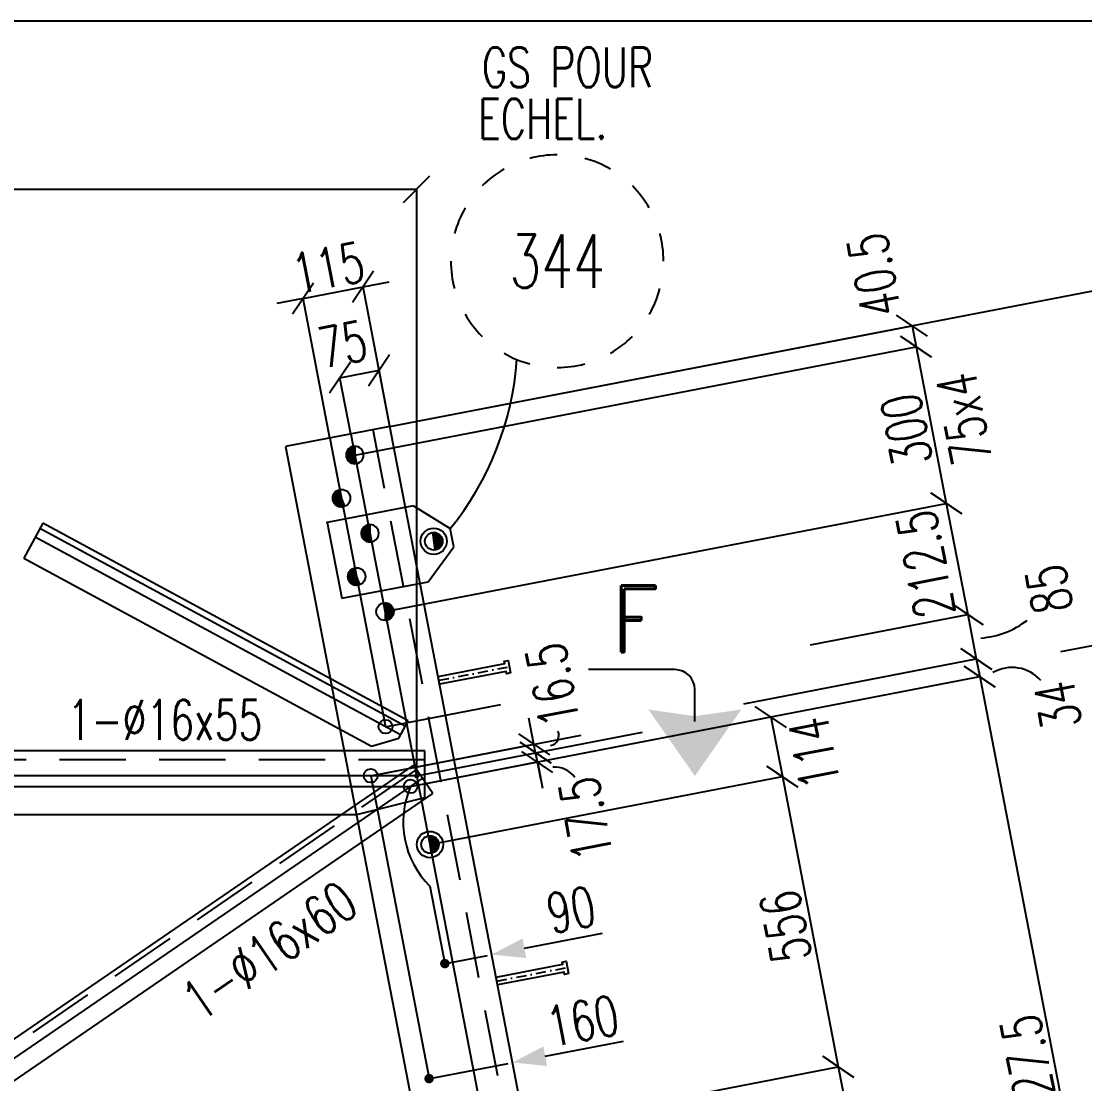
# Model space of a CAD drawing. Extents: x 550527 to 570802, y -80343 to -65993.
# Drawn here: x 564014 to 566014, y -67991 to -65993 of the extents above; entities that cross this region are included whole.
import ezdxf
from ezdxf.enums import TextEntityAlignment as Align

# ---------------------------------------------------------------- set-up
doc = ezdxf.new("R2010")
doc.units = 0
doc.header["$LTSCALE"] = 250
doc.header["$MEASUREMENT"] = 0
doc.linetypes.add('DASHDOT', pattern=[1, 0.5, -0.25, 0, -0.25])
doc.linetypes.add('DASHED', pattern=[0.75, 0.5, -0.25])
doc.layers.get('0').update_dxf_attribs({"linetype": 'CONTINUOUS'})
doc.layers.get('DEFPOINTS').update_dxf_attribs({"linetype": 'CONTINUOUS'})
for name, color, linetype in [('ASSI', 6, 'CONTINUOUS'), ('Echelon', 1, 'CONTINUOUS'), ('FORI', 2, 'CONTINUOUS'), ('LINEA_ANG', 2, 'CONTINUOUS'), ('LINEE_PIASTRA', 2, 'CONTINUOUS'), ('LINEE_PIASTRE', 2, 'CONTINUOUS'), ('LS', 7, 'CONTINUOUS'), ('LSP', 1, 'CONTINUOUS'), ('MZ', 6, 'DASHDOT'), ('PIASTRE', 5, 'CONTINUOUS'), ('QT_MAL', 7, 'CONTINUOUS'), ('QT_MPR', 7, 'CONTINUOUS'), ('QT_MSP', 7, 'CONTINUOUS'), ('TRAT-Y', 7, 'DASHED')]:
    doc.layers.add(name, color=color, linetype=linetype)
doc.styles.add('QUOTE', font='ROMANS8.SHX', dxfattribs={"width": 0.7})
doc.styles.add('RD', font='ROMAND8.SHX', dxfattribs={"width": 0.7})
doc.styles.add('RQL', font='ROMANS8.SHX', dxfattribs={"width": 0.7})
doc.styles.add('RS', font='ROMANS8.shx', dxfattribs={"width": 0.7})
doc.styles.get("Standard").update_dxf_attribs({"font": 'ROMANS8.SHX', "width": 0.7})
doc.dimstyles.new('FRECCE1', dxfattribs={"dimtxt": 75, "dimasz": 8.33, "dimexe": 0, "dimexo": 0, "dimgap": 1, "dimtad": 1, "dimzin": 0, "dimdsep": 46, "dimtxsty": 'RS', "dimblk1": 'QUOTP', "dimblk2": 'QUOTF', "dimsah": 1, "dimcen": 0, "dimclrd": 2, "dimclre": 2, "dimclrt": 7, "dimadec": 0, "dimazin": 0, "dimtfac": 1, "dimtix": 1, "dimtmove": 2, "dimatfit": 3, "dimldrblk": 'QUOTP', "dimfxl": 1, "dimtolj": 1, "dimtzin": 0, "dimarcsym": 0})
doc.dimstyles.new('TRATTO', dxfattribs={"dimscale": 0, "dimtxt": 75, "dimasz": 50, "dimexe": 0, "dimexo": 0, "dimgap": 10, "dimtad": 1, "dimrnd": 0.5, "dimdsep": 46, "dimtxsty": 'RS', "dimblk1": 'OBLIQUE', "dimblk2": 'OBLIQUE', "dimsah": 1, "dimcen": 0.09, "dimclrd": 2, "dimclre": 2, "dimclrt": 7, "dimadec": 0, "dimazin": 0, "dimtfac": 1, "dimtix": 1, "dimtmove": 2, "dimatfit": 3, "dimfxl": 1, "dimtolj": 1, "dimtzin": 0, "dimarcsym": 0})

# ---------------------------------------------------------------- blocks, each defined once
blk = doc.blocks.new('ASSE98')
blk.add_line((0, 0), (1, 0))
at = {"color": 7, "style": 'QUOTE', "width": 0.5, "flags": 1}
for tag, p in [('TI', (1.38308, 6.82731)), ('DI_S', (1.38308, 6.42178)), ('D_S', (1.38308, 6.02092)), ('E_S', (1.38308, 5.68065)), ('NFORI', (1.36454, 5.29792)), ('ALAR', (1.36349, 4.93246)), ('FAM', (1.3775, 4.54645)), ('ALA', (1.38308, 4.19257)), ('DISP2', (1.38308, 3.84971)), ('DISP1', (1.38308, 3.50686)), ('PINZAF', (1.38308, 3.164)), ('PINZAI', (1.38308, 2.82114)), ('TRP', (1.38308, 2.47829)), ('NP', (1.38308, 2.13543)), ('SV', (1.38308, 1.79257)), ('PESO', (1.38308, 1.44971)), ('QUA', (1.38308, 1.10686)), ('LUN', (1.38308, 0.764)), ('PROF', (1.38308, 0.42114)), ('POS', (1.38308, 0.07829))]:
    blk.add_attdef(tag, p, '', height=0.2, dxfattribs=at)
at = {"color": 7, "flags": 1}
for tag, p in [('LAV1', (3.07431, 6.82847)), ('LAV2', (3.07431, 6.49513)), ('LAV3', (3.07431, 6.1618)), ('LAV4', (3.07431, 5.82847)), ('LAV5', (3.07431, 5.49513)), ('LAV6', (3.07431, 5.1618)), ('LAV7', (3.07431, 4.82847)), ('LAV8', (3.07431, 4.49513)), ('LAV9', (3.07431, 4.1618)), ('LAV10', (3.07431, 3.82847))]:
    blk.add_attdef(tag, p, '', height=0.2, dxfattribs=at)
blk = doc.blocks.new('16')
blk.add_circle((0, 0), 1)
blk = doc.blocks.new('20')
at = {"color": 0}
for p, q in [((0, 0.98), (0.02, 1)), ((0, 0.94), (0.06, 1)), ((1, -0.01), (0, 0.99)), ((0, 0.89), (0.1, 0.99)), ((0, 0.85), (0.14, 0.99)), ((0, 0.8), (0.18, 0.98)), ((0, 0.76), (0.22, 0.98)), ((0, 0.71), (0.25, 0.97)), ((0, 0.67), (0.29, 0.96)), ((1, -0.05), (0, 0.95)), ((0, 0.62), (0.32, 0.95)), ((0, 0.58), (0.36, 0.93)), ((0, 0.53), (0.39, 0.92)), ((0, 0.49), (0.42, 0.91)), ((1, -0.09), (0, 0.9)), ((0, 0.44), (0.45, 0.89)), ((0, 0.4), (0.48, 0.88)), ((0.99, -0.13), (0, 0.86)), ((0, 0.35), (0.51, 0.86)), ((0, 0.31), (0.54, 0.84)), ((0, 0.26), (0.56, 0.83)), ((0.99, -0.17), (0, 0.81)), ((0, 0.22), (0.59, 0.81)), ((0, 0.17), (0.61, 0.79)), ((0.98, -0.21), (0, 0.77)), ((0, 0.13), (0.64, 0.77)), ((0, 0.08), (0.66, 0.75)), ((0, 0.04), (0.69, 0.73)), ((0.97, -0.25), (0, 0.72)), ((0, -0.01), (0.71, 0.7)), ((0.96, -0.28), (0, 0.68)), ((0, -0.05), (0.73, 0.68)), ((0, -0.1), (0.75, 0.66)), ((0.95, -0.32), (0, 0.63)), ((0, -0.14), (0.77, 0.63)), ((0, -0.19), (0.79, 0.61)), ((0.94, -0.35), (0, 0.59)), ((0, -0.23), (0.81, 0.58)), ((0, -0.28), (0.83, 0.56)), ((0.92, -0.38), (0, 0.54)), ((0, -0.32), (0.85, 0.53)), ((0.91, -0.41), (0, 0.5)), ((0, -0.36), (0.87, 0.5)), ((0, -0.41), (0.88, 0.47)), ((0.9, -0.44), (0, 0.45)), ((0, -0.45), (0.9, 0.44)), ((0.88, -0.47), (0, 0.41)), ((0, -0.5), (0.91, 0.41)), ((0, -0.54), (0.92, 0.38)), ((0.87, -0.5), (0, 0.36)), ((0, -0.59), (0.94, 0.35)), ((0.85, -0.53), (0, 0.32)), ((0, -0.63), (0.95, 0.31)), ((0, -0.68), (0.96, 0.28)), ((0.83, -0.56), (0, 0.27)), ((0, -0.72), (0.97, 0.25)), ((0.81, -0.58), (0, 0.23)), ((0, -0.77), (0.98, 0.21)), ((0.79, -0.61), (0, 0.18)), ((0, -0.81), (0.99, 0.17)), ((0.77, -0.63), (0, 0.14)), ((0, -0.86), (0.99, 0.13)), ((0.75, -0.66), (0, 0.09)), ((0, -0.9), (1, 0.09)), ((0.73, -0.68), (0, 0.05)), ((0, -0.95), (1, 0.05)), ((0.71, -0.7), (0, 0.01)), ((0, -0.99), (1, 0.01)), ((1, 0.04), (0.04, 1)), ((1, 0.09), (0.09, 1)), ((0.99, 0.14), (0.14, 0.99)), ((0.98, 0.19), (0.19, 0.98)), ((0.97, 0.25), (0.25, 0.97)), ((0.95, 0.31), (0.31, 0.95)), ((0.92, 0.38), (0.38, 0.92)), ((0.88, 0.47), (0.47, 0.88)), ((0.81, 0.59), (0.59, 0.81)), ((0.69, -0.73), (0, -0.04)), ((0.66, -0.75), (0, -0.08)), ((0.64, -0.77), (0, -0.13)), ((0.61, -0.79), (0, -0.17)), ((0.59, -0.81), (0, -0.22)), ((0.56, -0.83), (0, -0.26)), ((0.54, -0.84), (0, -0.31)), ((0.51, -0.86), (0, -0.35)), ((0.48, -0.88), (0, -0.4)), ((0.45, -0.89), (0, -0.44)), ((0.42, -0.91), (0, -0.49)), ((0.39, -0.92), (0, -0.53)), ((0.36, -0.93), (0, -0.58)), ((0.32, -0.95), (0, -0.62)), ((0.29, -0.96), (0, -0.67)), ((0.25, -0.97), (0, -0.71)), ((0.22, -0.98), (0, -0.76)), ((0.18, -0.98), (0, -0.8)), ((0.14, -0.99), (0, -0.85)), ((0.1, -0.99), (0, -0.89)), ((0.04, -1), (1, -0.04)), ((0.09, -1), (1, -0.09)), ((0.14, -0.99), (0.99, -0.14)), ((0.19, -0.98), (0.98, -0.19)), ((0.25, -0.97), (0.97, -0.25)), ((0.31, -0.95), (0.95, -0.31)), ((0.38, -0.92), (0.92, -0.38)), ((0.47, -0.88), (0.88, -0.47)), ((0.59, -0.81), (0.81, -0.59))]:
    blk.add_line(p, q, dxfattribs=at)
blk.add_line((0, 1), (0, -1))
blk.add_circle((0, 0), 1)
blk = doc.blocks.new('P20')
at = {"color": 0}
for p, q in [((0, 0.98), (0.02, 1)), ((0, 0.94), (0.06, 1)), ((1, -0.01), (0, 0.99)), ((0, 0.89), (0.1, 0.99)), ((0, 0.85), (0.14, 0.99)), ((0, 0.8), (0.18, 0.98)), ((0, 0.76), (0.22, 0.98)), ((0, 0.71), (0.25, 0.97)), ((0, 0.67), (0.29, 0.96)), ((1, -0.05), (0, 0.95)), ((0, 0.62), (0.32, 0.95)), ((0, 0.58), (0.36, 0.93)), ((0, 0.53), (0.39, 0.92)), ((0, 0.49), (0.42, 0.91)), ((1, -0.09), (0, 0.9)), ((0, 0.44), (0.45, 0.89)), ((0, 0.4), (0.48, 0.88)), ((0.99, -0.13), (0, 0.86)), ((0, 0.35), (0.51, 0.86)), ((0, 0.31), (0.54, 0.84)), ((0, 0.26), (0.56, 0.83)), ((0.99, -0.17), (0, 0.81)), ((0, 0.22), (0.59, 0.81)), ((0, 0.17), (0.61, 0.79)), ((0.98, -0.21), (0, 0.77)), ((0, 0.13), (0.64, 0.77)), ((0, 0.08), (0.66, 0.75)), ((0, 0.04), (0.69, 0.73)), ((0.97, -0.25), (0, 0.72)), ((0, -0.01), (0.71, 0.7)), ((0.96, -0.28), (0, 0.68)), ((0, -0.05), (0.73, 0.68)), ((0, -0.1), (0.75, 0.66)), ((0.95, -0.32), (0, 0.63)), ((0, -0.14), (0.77, 0.63)), ((0, -0.19), (0.79, 0.61)), ((0.94, -0.35), (0, 0.59)), ((0, -0.23), (0.81, 0.58)), ((0, -0.28), (0.83, 0.56)), ((0.92, -0.38), (0, 0.54)), ((0, -0.32), (0.85, 0.53)), ((0.91, -0.41), (0, 0.5)), ((0, -0.36), (0.87, 0.5)), ((0, -0.41), (0.88, 0.47)), ((0.9, -0.44), (0, 0.45)), ((0, -0.45), (0.9, 0.44)), ((0.88, -0.47), (0, 0.41)), ((0, -0.5), (0.91, 0.41)), ((0, -0.54), (0.92, 0.38)), ((0.87, -0.5), (0, 0.36)), ((0, -0.59), (0.94, 0.35)), ((0.85, -0.53), (0, 0.32)), ((0, -0.63), (0.95, 0.31)), ((0, -0.68), (0.96, 0.28)), ((0.83, -0.56), (0, 0.27)), ((0, -0.72), (0.97, 0.25)), ((0.81, -0.58), (0, 0.23)), ((0, -0.77), (0.98, 0.21)), ((0.79, -0.61), (0, 0.18)), ((0, -0.81), (0.99, 0.17)), ((0.77, -0.63), (0, 0.14)), ((0, -0.86), (0.99, 0.13)), ((0.75, -0.66), (0, 0.09)), ((0, -0.9), (1, 0.09)), ((0.73, -0.68), (0, 0.05)), ((0, -0.95), (1, 0.05)), ((0.71, -0.7), (0, 0.01)), ((0, -0.99), (1, 0.01)), ((1, 0.04), (0.04, 1)), ((1, 0.09), (0.09, 1)), ((0.99, 0.14), (0.14, 0.99)), ((0.98, 0.19), (0.19, 0.98)), ((0.97, 0.25), (0.25, 0.97)), ((0.95, 0.31), (0.31, 0.95)), ((0.92, 0.38), (0.38, 0.92)), ((0.88, 0.47), (0.47, 0.88)), ((0.81, 0.59), (0.59, 0.81)), ((0.69, -0.73), (0, -0.04)), ((0.66, -0.75), (0, -0.08)), ((0.64, -0.77), (0, -0.13)), ((0.61, -0.79), (0, -0.17)), ((0.59, -0.81), (0, -0.22)), ((0.56, -0.83), (0, -0.26)), ((0.54, -0.84), (0, -0.31)), ((0.51, -0.86), (0, -0.35)), ((0.48, -0.88), (0, -0.4)), ((0.45, -0.89), (0, -0.44)), ((0.42, -0.91), (0, -0.49)), ((0.39, -0.92), (0, -0.53)), ((0.36, -0.93), (0, -0.58)), ((0.32, -0.95), (0, -0.62)), ((0.29, -0.96), (0, -0.67)), ((0.25, -0.97), (0, -0.71)), ((0.22, -0.98), (0, -0.76)), ((0.18, -0.98), (0, -0.8)), ((0.14, -0.99), (0, -0.85)), ((0.1, -0.99), (0, -0.89)), ((0.04, -1), (1, -0.04)), ((0.09, -1), (1, -0.09)), ((0.14, -0.99), (0.99, -0.14)), ((0.19, -0.98), (0.98, -0.19)), ((0.25, -0.97), (0.97, -0.25)), ((0.31, -0.95), (0.95, -0.31)), ((0.38, -0.92), (0.92, -0.38)), ((0.47, -0.88), (0.88, -0.47)), ((0.59, -0.81), (0.81, -0.59))]:
    blk.add_line(p, q, dxfattribs=at)
for radius in [1.5, 1]:
    blk.add_circle((0, 0), radius)
blk = doc.blocks.new('A$C6E393FD9')
at = {"layer": 'Echelon', "color": 3}
blk.add_lwpolyline([(2.5, 0), (0, 19.8), (168.6, 41.4), (167.9, 47.2), (177.8, 48.5), (181.8, 17.1), (171.9, 15.8), (171.2, 21.6), (2.5, 0)], close=True, dxfattribs=at)
at = {"layer": 'MZ', "ltscale": 0.2}
blk.add_line((1.3, 9.9), (179.8, 32.8), dxfattribs=at)
blk = doc.blocks.new('_OBLIQUE')
at = {"color": 0, "linetype": 'ByBlock'}
blk.add_line((-0.5, -0.5), (0.5, 0.5), dxfattribs=at)
blk = doc.blocks.new('*D31')
at = {"layer": 'DEFPOINTS', "color": 0, "transparency": 16777216}
for p in [(564757.5, -66309), (554474.4, -67412.2), (564757.5, -67412.2)]:
    blk.add_point(p, dxfattribs=at)
at = {"layer": 'LS', "color": 2, "lineweight": -2, "transparency": 16777216}
for p, q in [((554474.4, -67412.2), (554474.4, -66309)), ((554474.4, -66309), (564757.5, -66309)), ((564757.5, -67412.2), (564757.5, -66309))]:
    blk.add_line(p, q, dxfattribs=at)
at = {"layer": 'LS', "color": 2, "lineweight": -2, "transparency": 16777216, "xscale": 50, "yscale": 50, "zscale": 50, "rotation": 180}
blk.add_blockref('_OBLIQUE', (554474.4, -66309), dxfattribs=at)
at = {"layer": 'LS', "color": 2, "lineweight": -2, "transparency": 16777216, "xscale": 50, "yscale": 50, "zscale": 50}
blk.add_blockref('_OBLIQUE', (564757.5, -66309), dxfattribs=at)
at = {"layer": 'LS', "color": 7, "transparency": 16777216, "insert": (559616, -66257.9), "char_height": 75, "attachment_point": 5, "style": 'RS'}
blk.add_mtext('\\A1;10283 SUR TRUSQ. 75', dxfattribs=at)
blk = doc.blocks.new('QUOTP')
at = {"layer": 'ASSI', "color": 2, "const_width": 1.07}
blk.add_lwpolyline([(-0.53, 0, 1), (0.53, 0, 1)], format="xyb", close=True, dxfattribs=at)
blk = doc.blocks.new('QUOTF')
at = {"layer": 'LS', "color": 2}
blk.add_line((7.5, 0), (25.5, 0), dxfattribs=at)
blk.add_solid([(7.5, 2.25), (0, 0), (7.5, -2.25)], dxfattribs=at)
blk = doc.blocks.new('*D170')
at = {"layer": 'DEFPOINTS', "color": 0, "transparency": 16777216}
for p in [(564898.7, -67748.5), (564898.7, -67748.5), (564810.4, -67765.5)]:
    blk.add_point(p, dxfattribs=at)
at = {"layer": 'QT_MAL', "color": 2, "lineweight": -2, "transparency": 16777216}
for p, q in [((564818.5, -67763.9), (564890.6, -67750.1)), ((564898.7, -67748.5), (564898.7, -67748.5)), ((564810.4, -67765.5), (564810.4, -67765.5))]:
    blk.add_line(p, q, dxfattribs=at)
at = {"layer": 'QT_MAL', "color": 2, "lineweight": -2, "transparency": 16777216, "xscale": 8.33, "yscale": 8.33, "zscale": 8.33}
for name, p, rotation in [('QUOTF', (564898.7, -67748.5), 10.91543261025164), ('QUOTP', (564810.4, -67765.5), 190.9154326102516)]:
    blk.add_blockref(name, p, dxfattribs=dict(at, rotation=rotation))
at = {"layer": 'QT_MAL', "color": 7, "transparency": 16777216, "insert": (565048, -67664.2), "char_height": 75, "attachment_point": 5, "rotation": 10.9154, "style": 'RS'}
blk.add_mtext('\\A1;90', dxfattribs=at)
blk = doc.blocks.new('*D171')
at = {"layer": 'DEFPOINTS', "color": 0, "transparency": 16777216}
for p in [(564937.9, -67951.5), (564937.9, -67951.5), (564780.8, -67981.8)]:
    blk.add_point(p, dxfattribs=at)
at = {"layer": 'QT_MAL', "color": 2, "lineweight": -2, "transparency": 16777216}
blk.add_line((564789, -67980.2), (564929.7, -67953.1), dxfattribs=at)
at = {"layer": 'QT_MAL', "color": 2, "lineweight": -2, "transparency": 16777216, "xscale": 8.33, "yscale": 8.33, "zscale": 8.33}
for name, p, rotation in [('QUOTF', (564937.9, -67951.5), 10.91543261025215), ('QUOTP', (564780.8, -67981.8), 190.9154326102521)]:
    blk.add_blockref(name, p, dxfattribs=dict(at, rotation=rotation))
at = {"layer": 'QT_MAL', "color": 7, "transparency": 16777216, "insert": (565069.6, -67873.3), "char_height": 75, "attachment_point": 5, "rotation": 10.9154, "style": 'RS'}
blk.add_mtext('\\A1;160', dxfattribs=at)
blk = doc.blocks.new('*D33')
at = {"layer": 'DEFPOINTS', "color": 0, "transparency": 16777216}
for p in [(564686.8, -66649.5), (564707.2, -66755.4), (564633.6, -66769.6)]:
    blk.add_point(p, dxfattribs=at)
at = {"layer": 'LS', "color": 2, "lineweight": -2, "transparency": 16777216}
for p, q in [((564613.1, -66663.7), (564686.8, -66649.5)), ((564633.6, -66769.6), (564613.1, -66663.7)), ((564707.2, -66755.4), (564686.8, -66649.5))]:
    blk.add_line(p, q, dxfattribs=at)
at = {"layer": 'LS', "color": 2, "lineweight": -2, "transparency": 16777216, "xscale": 50, "yscale": 50, "zscale": 50}
for p, rotation in [((564686.8, -66649.5), 10.91543261400001), ((564613.1, -66663.7), 190.915432614)]:
    blk.add_blockref('_OBLIQUE', p, dxfattribs=dict(at, rotation=rotation))
at = {"layer": 'LS', "color": 7, "transparency": 16777216, "insert": (564618.3, -66600.6), "char_height": 75, "attachment_point": 5, "rotation": 10.9154, "style": 'RS'}
blk.add_mtext('\\A1;75', dxfattribs=at)
blk = doc.blocks.new('*D34')
at = {"layer": 'DEFPOINTS', "color": 0, "transparency": 16777216}
for p in [(564656.6, -66492.9), (564707.2, -66755.4), (564594.3, -66777.2)]:
    blk.add_point(p, dxfattribs=at)
at = {"layer": 'LS', "color": 2, "lineweight": -2, "transparency": 16777216}
for p, q in [((564656.6, -66492.9), (564705.7, -66483.4)), ((564543.7, -66514.6), (564656.6, -66492.9)), ((564707.2, -66755.4), (564656.6, -66492.9)), ((564543.7, -66514.6), (564494.6, -66524.1)), ((564594.3, -66777.2), (564543.7, -66514.6))]:
    blk.add_line(p, q, dxfattribs=at)
at = {"layer": 'LS', "color": 2, "lineweight": -2, "transparency": 16777216, "xscale": 50, "yscale": 50, "zscale": 50}
for p, rotation in [((564656.6, -66492.9), 190.915432614), ((564543.7, -66514.6), 10.91543261400001)]:
    blk.add_blockref('_OBLIQUE', p, dxfattribs=dict(at, rotation=rotation))
at = {"layer": 'LS', "color": 7, "transparency": 16777216, "insert": (564591.1, -66457.1), "char_height": 75, "attachment_point": 5, "rotation": 10.9154, "style": 'RS'}
blk.add_mtext('\\A1;115', dxfattribs=at)
blk = doc.blocks.new('MRKR_98')
blk.add_point((0, 0))
at = {"color": 7, "style": 'QUOTE', "width": 0.5, "flags": 1}
for tag, p in [('TI', (3.73, 6.83)), ('DI_S', (3.73, 6.42)), ('D_S', (3.73, 6.02)), ('AUX2', (3.71, 4.93)), ('NFORI', (3.72, 5.3)), ('E_S', (3.73, 5.68)), ('AUX1', (3.73, 4.19)), ('FAM', (3.73, 4.55)), ('COMMESSA', (3.73, 3.85)), ('MD', (3.73, 3.51)), ('MP', (3.73, 3.16)), ('LARGHEZZA', (3.73, 2.82)), ('SPESSORE', (3.73, 2.48)), ('NP', (3.73, 2.14)), ('SV', (3.73, 1.79)), ('PESO', (3.73, 1.45)), ('QUA', (3.73, 1.11)), ('LUN', (3.73, 0.76)), ('PROF', (3.73, 0.42)), ('POS', (3.73, 0.08))]:
    blk.add_attdef(tag, p, '', height=0.2, dxfattribs=at)
at = {"color": 7, "flags": 1}
for tag, p in [('LAV1', (5.26, 6.88)), ('LAV2', (5.26, 6.55)), ('LAV3', (5.26, 6.21)), ('LAV4', (5.26, 5.88)), ('LAV5', (5.26, 5.55)), ('LAV6', (5.26, 5.21)), ('LAV7', (5.26, 4.88)), ('LAV8', (5.26, 4.55)), ('LAV9', (5.26, 4.21)), ('LAV10', (5.26, 3.88))]:
    blk.add_attdef(tag, p, '', height=0.2, dxfattribs=at)
blk = doc.blocks.new('zzz')
at = {"linetype": 'Continuous'}
for start, end in [(90, 105), (60, 75), (120, 135), (30, 45), (150, 165), (0, 15), (180, 195), (330, 345), (210, 225), (300, 315), (240, 255), (270, 285)]:
    blk.add_arc((0, 0), 8, start, end, dxfattribs=at)
at = {"color": 3, "style": 'RQL', "width": 0.7}
blk.add_attdef('POS1', text='', height=4, dxfattribs=at).set_placement((0, 0), align=Align.MIDDLE)
at = {"style": 'RQL', "width": 0.7, "flags": 1}
blk.add_attdef('TIPO', (0, -8), '', height=3, dxfattribs=at)
blk = doc.blocks.new('*D54')
at = {"layer": 'DEFPOINTS', "color": 0, "transparency": 16777216}
for p in [(564707.2, -66755.4), (566205.8, -67132.9), (565969.2, -67178.6)]:
    blk.add_point(p, dxfattribs=at)
at = {"layer": 'QT_MPR', "color": 2, "lineweight": -2, "transparency": 16777216}
for p, q in [((564707.2, -66755.4), (566081.9, -66490.3)), ((566081.9, -66490.3), (566205.8, -67132.9)), ((565969.2, -67178.6), (566205.8, -67132.9))]:
    blk.add_line(p, q, dxfattribs=at)
at = {"layer": 'QT_MPR', "color": 2, "lineweight": -2, "transparency": 16777216, "xscale": 50, "yscale": 50, "zscale": 50}
for p, rotation in [((566081.9, -66490.3), 100.9154326102489), ((566205.8, -67132.9), 280.9154326102489)]:
    blk.add_blockref('_OBLIQUE', p, dxfattribs=dict(at, rotation=rotation))
at = {"layer": 'QT_MPR', "color": 7, "transparency": 16777216, "insert": (566097.2, -66820.6), "char_height": 75, "attachment_point": 5, "rotation": 100.9154, "style": 'RS'}
blk.add_mtext('\\A1;654.5', dxfattribs=at)
blk = doc.blocks.new('*D55')
at = {"layer": 'DEFPOINTS', "color": 0, "transparency": 16777216}
for p in [(565969.2, -67178.6), (566795.4, -70190.3), (565347.1, -70469.6)]:
    blk.add_point(p, dxfattribs=at)
at = {"layer": 'QT_MPR', "color": 2, "lineweight": -2, "transparency": 16777216}
for p, q in [((565969.2, -67178.6), (566205.8, -67132.9)), ((566205.8, -67132.9), (566795.4, -70190.3)), ((565347.1, -70469.6), (566795.4, -70190.3))]:
    blk.add_line(p, q, dxfattribs=at)
at = {"layer": 'QT_MPR', "color": 2, "lineweight": -2, "transparency": 16777216, "xscale": 50, "yscale": 50, "zscale": 50}
for p, rotation in [((566205.8, -67132.9), 100.9154326102489), ((566795.4, -70190.3), 280.9154326102489)]:
    blk.add_blockref('_OBLIQUE', p, dxfattribs=dict(at, rotation=rotation))
at = {"layer": 'QT_MPR', "color": 7, "transparency": 16777216, "insert": (566454, -68670.6), "char_height": 75, "attachment_point": 5, "rotation": 100.9154, "style": 'RS'}
blk.add_mtext('\\A1;3113.5', dxfattribs=at)
blk = doc.blocks.new('*D57')
at = {"layer": 'DEFPOINTS', "color": 0, "transparency": 16777216}
for p in [(565696.7, -66605.5), (564707.2, -66755.4), (564641.2, -66809.1)]:
    blk.add_point(p, dxfattribs=at)
at = {"layer": 'QT_MPR', "color": 2, "lineweight": -2, "transparency": 16777216}
for p, q in [((564707.2, -66755.4), (565689.1, -66566)), ((565689.1, -66566), (565696.7, -66605.5)), ((564641.2, -66809.1), (565696.7, -66605.5))]:
    blk.add_line(p, q, dxfattribs=at)
at = {"layer": 'QT_MPR', "color": 2, "lineweight": -2, "transparency": 16777216, "xscale": 50, "yscale": 50, "zscale": 50}
for p, rotation in [((565689.1, -66566), 100.9154326102489), ((565696.7, -66605.5), 280.9154326102489)]:
    blk.add_blockref('_OBLIQUE', p, dxfattribs=dict(at, rotation=rotation))
at = {"layer": 'QT_MPR', "color": 7, "transparency": 16777216, "insert": (565617.7, -66470.8), "char_height": 75, "attachment_point": 5, "rotation": 100.9154, "style": 'RS'}
blk.add_mtext('\\A1;40.5', dxfattribs=at)
blk = doc.blocks.new('*D58')
at = {"layer": 'DEFPOINTS', "color": 0, "transparency": 16777216}
for p in [(564641.2, -66809.1), (565753.5, -66900.1), (564698, -67103.6)]:
    blk.add_point(p, dxfattribs=at)
at = {"layer": 'QT_MPR', "color": 2, "lineweight": -2, "transparency": 16777216}
for p, q in [((564641.2, -66809.1), (565696.7, -66605.5)), ((565696.7, -66605.5), (565753.5, -66900.1)), ((564698, -67103.6), (565753.5, -66900.1))]:
    blk.add_line(p, q, dxfattribs=at)
at = {"layer": 'QT_MPR', "color": 2, "lineweight": -2, "transparency": 16777216, "xscale": 50, "yscale": 50, "zscale": 50}
for p, rotation in [((565696.7, -66605.5), 100.9154326102489), ((565753.5, -66900.1), 280.9154326102489)]:
    blk.add_blockref('_OBLIQUE', p, dxfattribs=dict(at, rotation=rotation))
at = {"layer": 'QT_MPR', "color": 7, "transparency": 16777216, "insert": (565786.8, -66740.6), "char_height": 75, "attachment_point": 5, "rotation": 100.9154, "style": 'RS'}
blk.add_mtext('\\A1;75x4', dxfattribs=at)
blk = doc.blocks.new('*D59')
at = {"layer": 'DEFPOINTS', "color": 0, "transparency": 16777216}
for p in [(564641.2, -66809.1), (565753.5, -66900.1), (564698, -67103.6)]:
    blk.add_point(p, dxfattribs=at)
at = {"layer": 'QT_MPR', "color": 2, "lineweight": -2, "transparency": 16777216}
for p, q in [((564641.2, -66809.1), (565696.7, -66605.5)), ((565696.7, -66605.5), (565753.5, -66900.1)), ((564698, -67103.6), (565753.5, -66900.1))]:
    blk.add_line(p, q, dxfattribs=at)
at = {"layer": 'QT_MPR', "color": 2, "lineweight": -2, "transparency": 16777216, "xscale": 50, "yscale": 50, "zscale": 50}
for p, rotation in [((565696.7, -66605.5), 100.9154326102489), ((565753.5, -66900.1), 280.9154326102489)]:
    blk.add_blockref('_OBLIQUE', p, dxfattribs=dict(at, rotation=rotation))
at = {"layer": 'QT_MPR', "color": 7, "transparency": 16777216, "insert": (565678.5, -66761.8), "char_height": 75, "attachment_point": 5, "rotation": 100.9154, "style": 'RS'}
blk.add_mtext('\\A1;300', dxfattribs=at)
blk = doc.blocks.new('*D60')
at = {"layer": 'DEFPOINTS', "color": 0, "transparency": 16777216}
for p in [(564698, -67103.6), (565793.8, -67108.8), (565498.1, -67165.9)]:
    blk.add_point(p, dxfattribs=at)
at = {"layer": 'QT_MPR', "color": 2, "lineweight": -2, "transparency": 16777216}
for p, q in [((564698, -67103.6), (565753.5, -66900.1)), ((565753.5, -66900.1), (565793.8, -67108.8)), ((565498.1, -67165.9), (565793.8, -67108.8))]:
    blk.add_line(p, q, dxfattribs=at)
at = {"layer": 'QT_MPR', "color": 2, "lineweight": -2, "transparency": 16777216, "xscale": 50, "yscale": 50, "zscale": 50}
for p, rotation in [((565753.5, -66900.1), 100.9154326102489), ((565793.8, -67108.8), 280.9154326102489)]:
    blk.add_blockref('_OBLIQUE', p, dxfattribs=dict(at, rotation=rotation))
at = {"layer": 'QT_MPR', "color": 7, "transparency": 16777216, "insert": (565714.4, -67014.4), "char_height": 75, "attachment_point": 5, "rotation": 100.9154, "style": 'RS'}
blk.add_mtext('\\A1;212.5', dxfattribs=at)
blk = doc.blocks.new('*D61')
at = {"layer": 'DEFPOINTS', "color": 0, "transparency": 16777216}
for p in [(565498.1, -67165.9), (565810, -67192.6), (565372.6, -67276.9)]:
    blk.add_point(p, dxfattribs=at)
at = {"layer": 'QT_MPR', "color": 2, "lineweight": -2, "transparency": 16777216}
for p, q in [((565498.1, -67165.9), (565793.8, -67108.8)), ((565793.8, -67108.8), (565810, -67192.6)), ((565372.6, -67276.9), (565810, -67192.6))]:
    blk.add_line(p, q, dxfattribs=at)
at = {"layer": 'QT_MPR', "color": 2, "lineweight": -2, "transparency": 16777216, "xscale": 50, "yscale": 50, "zscale": 50}
for p, rotation in [((565793.8, -67108.8), 100.9154326102489), ((565810, -67192.6), 280.9154326102489)]:
    blk.add_blockref('_OBLIQUE', p, dxfattribs=dict(at, rotation=rotation))
at = {"layer": 'QT_MPR', "color": 7, "transparency": 16777216, "insert": (565946.7, -67061.3), "char_height": 75, "attachment_point": 5, "rotation": 100.9154, "style": 'RS'}
blk.add_mtext('\\A1;85', dxfattribs=at)
blk = doc.blocks.new('*D62')
at = {"layer": 'DEFPOINTS', "color": 0, "transparency": 16777216}
for p in [(564746.1, -67432.2), (566105.7, -68726), (564991.2, -68940.9)]:
    blk.add_point(p, dxfattribs=at)
at = {"layer": 'QT_MPR', "color": 2, "lineweight": -2, "transparency": 16777216}
for p, q in [((564746.1, -67432.2), (565816.4, -67225.8)), ((565816.4, -67225.8), (566105.7, -68726)), ((564991.2, -68940.9), (566105.7, -68726))]:
    blk.add_line(p, q, dxfattribs=at)
at = {"layer": 'QT_MPR', "color": 2, "lineweight": -2, "transparency": 16777216, "xscale": 50, "yscale": 50, "zscale": 50}
for p, rotation in [((565816.4, -67225.8), 100.9154326102489), ((566105.7, -68726), 280.9154326102489)]:
    blk.add_blockref('_OBLIQUE', p, dxfattribs=dict(at, rotation=rotation))
at = {"layer": 'QT_MPR', "color": 7, "transparency": 16777216, "insert": (565914.4, -67984.9), "char_height": 75, "attachment_point": 5, "rotation": 100.9154, "style": 'RS'}
blk.add_mtext('\\A1;1527.5', dxfattribs=at)
blk = doc.blocks.new('*D74')
at = {"layer": 'DEFPOINTS', "color": 0, "transparency": 16777216}
for p in [(565445.2, -67413.8), (564746.1, -67432.2), (564782.4, -67541.6)]:
    blk.add_point(p, dxfattribs=at)
at = {"layer": 'QT_MSP', "color": 2, "lineweight": -2, "transparency": 16777216}
for p, q in [((564746.1, -67432.2), (565423.6, -67301.6)), ((565423.6, -67301.6), (565445.2, -67413.8)), ((564782.4, -67541.6), (565445.2, -67413.8))]:
    blk.add_line(p, q, dxfattribs=at)
at = {"layer": 'QT_MSP', "color": 2, "lineweight": -2, "transparency": 16777216, "xscale": 50, "yscale": 50, "zscale": 50}
for p, rotation in [((565423.6, -67301.6), 100.9154326102489), ((565445.2, -67413.8), 280.9154326102489)]:
    blk.add_blockref('_OBLIQUE', p, dxfattribs=dict(at, rotation=rotation))
at = {"layer": 'QT_MSP', "color": 7, "transparency": 16777216, "insert": (565505, -67369.6), "char_height": 75, "attachment_point": 5, "rotation": 100.9154, "style": 'RS'}
blk.add_mtext('\\A1;114', dxfattribs=at)
blk = doc.blocks.new('*D75')
at = {"layer": 'DEFPOINTS', "color": 0, "transparency": 16777216}
for p in [(564782.4, -67541.6), (565550.5, -67959.7), (564887.7, -68087.5)]:
    blk.add_point(p, dxfattribs=at)
at = {"layer": 'QT_MSP', "color": 2, "lineweight": -2, "transparency": 16777216}
for p, q in [((564782.4, -67541.6), (565445.2, -67413.8)), ((565445.2, -67413.8), (565550.5, -67959.7)), ((564887.7, -68087.5), (565550.5, -67959.7))]:
    blk.add_line(p, q, dxfattribs=at)
at = {"layer": 'QT_MSP', "color": 2, "lineweight": -2, "transparency": 16777216, "xscale": 50, "yscale": 50, "zscale": 50}
for p, rotation in [((565445.2, -67413.8), 100.9154326102489), ((565550.5, -67959.7), 280.9154326102489)]:
    blk.add_blockref('_OBLIQUE', p, dxfattribs=dict(at, rotation=rotation))
at = {"layer": 'QT_MSP', "color": 7, "transparency": 16777216, "insert": (565451.2, -67695.7), "char_height": 75, "attachment_point": 5, "rotation": 100.9154, "style": 'RS'}
blk.add_mtext('\\A1;556', dxfattribs=at)
blk = doc.blocks.new('*D76')
at = {"layer": 'DEFPOINTS', "color": 0, "transparency": 16777216}
for p in [(564887.7, -68087.5), (565656.6, -68509.6), (564993.8, -68637.4)]:
    blk.add_point(p, dxfattribs=at)
at = {"layer": 'QT_MSP', "color": 2, "lineweight": -2, "transparency": 16777216}
for p, q in [((564887.7, -68087.5), (565550.5, -67959.7)), ((565550.5, -67959.7), (565656.6, -68509.6)), ((564993.8, -68637.4), (565656.6, -68509.6))]:
    blk.add_line(p, q, dxfattribs=at)
at = {"layer": 'QT_MSP', "color": 2, "lineweight": -2, "transparency": 16777216, "xscale": 50, "yscale": 50, "zscale": 50}
for p, rotation in [((565550.5, -67959.7), 100.9154326102489), ((565656.6, -68509.6), 280.9154326102489)]:
    blk.add_blockref('_OBLIQUE', p, dxfattribs=dict(at, rotation=rotation))
at = {"layer": 'QT_MSP', "color": 7, "transparency": 16777216, "insert": (565556.9, -68243.6), "char_height": 75, "attachment_point": 5, "rotation": 100.9154, "style": 'RS'}
blk.add_mtext('\\A1;560', dxfattribs=at)
blk = doc.blocks.new('*D95')
at = {"layer": 'DEFPOINTS', "color": 0, "transparency": 16777216}
for p in [(565816.4, -67225.8), (565372.6, -67276.9), (564746.1, -67432.2)]:
    blk.add_point(p, dxfattribs=at)
at = {"layer": 'QT_MPR', "color": 2, "lineweight": -2, "transparency": 16777216}
for p, q in [((565372.6, -67276.9), (565810, -67192.6)), ((565810, -67192.6), (565816.4, -67225.8)), ((564746.1, -67432.2), (565816.4, -67225.8))]:
    blk.add_line(p, q, dxfattribs=at)
at = {"layer": 'QT_MPR', "color": 2, "lineweight": -2, "transparency": 16777216, "xscale": 50, "yscale": 50, "zscale": 50}
for p, rotation in [((565810, -67192.6), 100.9154326102517), ((565816.4, -67225.8), 280.9154326102517)]:
    blk.add_blockref('_OBLIQUE', p, dxfattribs=dict(at, rotation=rotation))
at = {"layer": 'QT_MPR', "color": 7, "transparency": 16777216, "insert": (565963.3, -67279.4), "char_height": 75, "attachment_point": 5, "rotation": 100.9154, "style": 'RS'}
blk.add_mtext('\\A1;34', dxfattribs=at)
blk = doc.blocks.new('*D36')
at = {"layer": 'DEFPOINTS', "color": 0, "transparency": 16777216}
for p in [(564981.1, -67369.1), (564757.5, -67412.2), (564746.1, -67432.2)]:
    blk.add_point(p, dxfattribs=at)
at = {"layer": 'LS', "color": 2, "lineweight": -2, "transparency": 16777216}
for p, q in [((564981.1, -67369.1), (564971.7, -67320)), ((564757.5, -67412.2), (564981.1, -67369.1)), ((564984.5, -67386.3), (564981.1, -67369.1)), ((564746.1, -67432.2), (564984.5, -67386.3)), ((564984.5, -67386.3), (564993.9, -67435.4))]:
    blk.add_line(p, q, dxfattribs=at)
at = {"layer": 'LS', "color": 2, "lineweight": -2, "transparency": 16777216, "xscale": 50, "yscale": 50, "zscale": 50}
for p, rotation in [((564981.1, -67369.1), 280.9154326102457), ((564984.5, -67386.3), 100.9154326102457)]:
    blk.add_blockref('_OBLIQUE', p, dxfattribs=dict(at, rotation=rotation))
at = {"layer": 'LS', "color": 7, "transparency": 16777216, "insert": (565075.4, -67493.3), "char_height": 75, "attachment_point": 5, "rotation": 100.9154, "style": 'RS'}
blk.add_mtext('\\A1;17.5', dxfattribs=at)
blk = doc.blocks.new('*D37')
at = {"layer": 'DEFPOINTS', "color": 0, "transparency": 16777216}
for p in [(564978, -67353), (564670.9, -67412.2), (564757.5, -67412.2)]:
    blk.add_point(p, dxfattribs=at)
at = {"layer": 'LS', "color": 2, "lineweight": -2, "transparency": 16777216}
for p, q in [((564978, -67353), (564968.6, -67303.9)), ((564670.9, -67412.2), (564978, -67353)), ((564981.1, -67369.1), (564978, -67353)), ((564757.5, -67412.2), (564981.1, -67369.1)), ((564981.1, -67369.1), (564990.6, -67418.2))]:
    blk.add_line(p, q, dxfattribs=at)
at = {"layer": 'LS', "color": 2, "lineweight": -2, "transparency": 16777216, "xscale": 50, "yscale": 50, "zscale": 50}
for p, rotation in [((564978, -67353), 280.9154326102457), ((564981.1, -67369.1), 100.9154326102457)]:
    blk.add_blockref('_OBLIQUE', p, dxfattribs=dict(at, rotation=rotation))
at = {"layer": 'LS', "color": 7, "transparency": 16777216, "insert": (565012.9, -67241.5), "char_height": 75, "attachment_point": 5, "rotation": 100.9154, "style": 'RS'}
blk.add_mtext('\\A1;16.5', dxfattribs=at)
blk = doc.blocks.new('bull')
at = {"style": 'RS', "width": 0.7, "flags": 1}
for tag, p in [('NN', (-12.253, 0)), ('DIAMETRO', (0, -4.857)), ('SERRAGGIO', (0, -9.714)), ('LUNGHEZZA', (0, -14.571)), ('NB', (0, -19.429)), ('TIPO', (0, -24.116)), ('EL', (-0.136, -28.999))]:
    blk.add_attdef(tag, p, '', height=3, dxfattribs=at)
at = {"style": 'RS', "width": 0.7}
blk.add_attdef('BULLONE', (0, 0), '', height=3, dxfattribs=at)

msp = doc.modelspace()

# ---------------------------------------------------------------- linework, layer by layer
at = {"layer": 'ASSI', "color": 6}
for p, q in [((564670.944, -67412.245), (564780.785, -67981.813)), ((554485.841, -67432.245), (564746.081, -67432.245))]:
    msp.add_line(p, q, dxfattribs=at)
at = {"layer": 'LINEA_ANG'}
for p, q in [((564707.217, -66755.384), (564510.836, -66793.256)), ((566468.265, -75887.126), (564707.217, -66755.384)), ((564510.836, -66793.256), (566271.883, -75924.998)), ((564054.399, -66937.318), (564018.724, -67003.29)), ((564741.388, -67308.812), (564054.399, -66937.318)), ((564735.918, -67318.928), (564048.929, -66947.434)), ((564018.724, -67003.29), (564672.287, -67356.709)), ((564723.788, -67341.358), (564741.388, -67308.812)), ((564672.287, -67356.709), (564723.788, -67341.358)), ((564773.081, -67365.245), (554458.081, -67365.245)), ((564773.081, -67453.245), (564773.081, -67365.245)), ((564751.388, -67392.235), (562506.272, -68931.306)), ((564788.14, -67445.847), (564751.388, -67392.235)), ((562543.024, -68984.918), (564788.14, -67445.847)), ((564645.081, -67485.245), (564773.081, -67453.245)), ((554586.081, -67485.245), (564645.081, -67485.245))]:
    msp.add_line(p, q, dxfattribs=at)
at = {"layer": 'LINEE_PIASTRA'}
for p, q in [((564751.328, -66904.954), (564820.657, -66947.597)), ((564778.785, -67047.331), (564827.285, -66981.964))]:
    msp.add_line(p, q, dxfattribs=at)
at = {"layer": 'LINEE_PIASTRE'}
for p, q in [((564751.328, -66904.954), (564589.313, -66936.199)), ((564589.313, -66936.199), (564616.77, -67078.575)), ((564827.285, -66981.964), (564820.657, -66947.597)), ((564616.77, -67078.575), (564778.785, -67047.331))]:
    msp.add_line(p, q, dxfattribs=at)
at = {"layer": 'LS', "color": 6}
for p, q in [((564594.288, -66777.162), (564698.97, -67319.98)), ((564633.564, -66769.588), (566551.286, -76713.75)), ((564698.97, -67319.98), (564915.862, -67278.152)), ((564757.5, -67412.245), (554474.422, -67412.245)), ((564782.293, -67620.022), (564810.353, -67765.525))]:
    msp.add_line(p, q, dxfattribs=at)
at = {"layer": 'LS', "color": 2}
for p, q in [((564670.944, -67412.245), (565066.707, -67335.923)), ((564981.145, -67369.116), (565182.325, -67330.318))]:
    msp.add_line(p, q, dxfattribs=at)
at = {"layer": 'LS', "color": 8}
msp.add_lwpolyline([(550527.43, -65993.396), (550527.43, -80343.396), (566427.43, -80343.396), (566427.43, -78343.396), (570802.43, -78343.396), (570802.43, -65993.396), (550527.43, -65993.396)], close=True, dxfattribs=at)
at = {"layer": 'LS', "color": 6}
for points, const_width in [([(564706.842, -66755.384, 1), (564707.592, -66755.384, 1)], 0.25), ([(564754.875, -67412.245, 1), (564760.125, -67412.245, 1)], 4.75), ([(564757.125, -67412.245, 1), (564757.875, -67412.245, 1)], 0.25)]:
    msp.add_lwpolyline(points, format="xyb", close=True, dxfattribs=dict(at, const_width=const_width))
for centre, radius, start, end in [((564376.513, -66588.975), 570.854, 321.08099, 355.969361), ((565806.409, -66990.991), 162.717, 274.375557, 307.540114), ((565877.226, -67280.524), 71.855, 41.148536, 120.062305), ((565005.579, -67336.427), 19.463, 281.069023, 24.778131), ((565017.026, -67442.974), 47.033, 36.053149, 94.374009), ((564901.708, -67499.613), 169.583, 156.593357, 225.237508)]:
    msp.add_arc(centre, radius, start, end, dxfattribs=at)
at = {"layer": 'LSP', "color": 3}
for p, q in [((565243.157, -67212.641), (565080.657, -67212.641)), ((565280.657, -67310.32), (565280.657, -67250.141))]:
    msp.add_line(p, q, dxfattribs=at)
msp.add_arc((565243.157, -67250.141), 37.5, 0, 90, dxfattribs=at)
for points in [[(565280.657, -67412.641), (565193.157, -67287.641), (565280.657, -67300.141)], [(565280.657, -67412.641), (565368.157, -67287.641), (565280.657, -67300.141)]]:
    msp.add_solid(points, dxfattribs=at)
at = {"layer": 'TRAT-Y'}
for p, q in [((566436.844, -75893.186), (564675.796, -66761.444)), ((564773.081, -67382.245), (554458.081, -67382.245)), ((564757.042, -67400.483), (562511.926, -68939.554))]:
    msp.add_line(p, q, dxfattribs=at)

# ---------------------------------------------------------------- block references
at = {"layer": 'ASSI'}
for p, xscale, rotation in [((566468.264, -75887.123), 9300, 100.9154326102489), ((564727.118, -67335.201), 781, 151.5973710126915), ((564773.081, -67365.245), 10315, 180), ((564768.35, -67416.979), 2721.999999999999, 214.4313972431825)]:
    msp.add_blockref('ASSE98', p, dxfattribs=dict(at, xscale=xscale, rotation=rotation))
at = {"layer": 'FORI'}
for name, p, xscale, yscale, zscale in [('20', (564641.18, -66809.077), -16.5, 16.5, 16.5), ('20', (564669.584, -66956.363), -16.5, 16.5, 16.5), ('20', (564697.988, -67103.649), 16.5, 16.5, 16.5), ('16', (564670.944, -67412.245), 13, 13, 13)]:
    msp.add_blockref(name, p, dxfattribs=dict(at, xscale=xscale, yscale=yscale, zscale=zscale))
for name, p, xscale, yscale, zscale, rotation in [('20', (564616.105, -66890.295), 16.5, 16.5, 16.5, 201.830865220485), ('P20', (564789.576, -66971.261), 16.5, 16.5, 16.5, 7.543052222774039), ('20', (564644.509, -67037.581), 16.5, 16.5, 16.5, 201.830865220485), ('16', (564698.97, -67319.98), 13, 13, 13, 359.9574476220001), ('16', (564746.081, -67432.245), 13, 13, 13, 359.0448313770001), ('P20', (564782.442, -67541.58), 16.5, 16.5, 16.5, 7.543052222774039)]:
    msp.add_blockref(name, p, dxfattribs=dict(at, xscale=xscale, yscale=yscale, zscale=zscale, rotation=rotation))
at = {"layer": 'LS', "color": 6, "xscale": 25, "yscale": 25, "zscale": 25}
msp.add_blockref('zzz', (565021.792, -66444.487), dxfattribs=at).add_auto_attribs({'POS1': '344'})
at = {"layer": 'LS', "color": 6, "xscale": 0.7500000000000001, "yscale": 0.7500000000000001, "zscale": 0.7500000000000001, "rotation": 3.618223307568464}
for p in [(564798.806, -67240.289), (564907.877, -67805.868)]:
    msp.add_blockref('A$C6E393FD9', p, dxfattribs=at)
at = {"layer": 'LS', "color": 7, "xscale": 25, "yscale": 25, "zscale": 25}
msp.add_blockref('bull', (564100.6, -67344.782), dxfattribs=at).add_auto_attribs({'BULLONE': '1-%%c16x55                '})
at = {"layer": 'LS', "color": 7, "xscale": 25, "yscale": 25, "zscale": 25, "rotation": 34.71200734508773}
msp.add_blockref('bull', (564351.425, -67876.395), dxfattribs=at).add_auto_attribs({'BULLONE': '1-%%c16x60                '})
at = {"layer": 'PIASTRE', "xscale": 20, "yscale": 20, "zscale": 20, "rotation": 280.915432614}
msp.add_blockref('MRKR_98', (564589.313, -66936.199), dxfattribs=at)

# ---------------------------------------------------------------- texts
at = {"layer": 'LS', "color": 7, "style": 'RS', "width": 0.7}
for s, p in [('GS POUR', (564880.46, -66117.538)), (' ECHEL.', (564837.057, -66214.523))]:
    msp.add_text(s, height=75, dxfattribs=at).set_placement(p)
at = {"layer": 'LS', "color": 3, "style": 'RD'}
msp.add_text('F', height=125, dxfattribs=at).set_placement((565169.064, -67117.29), align=Align.MIDDLE)

# ---------------------------------------------------------------- dimensions: what is measured, and where the dimension line sits
at = {"layer": 'LS', "color": 6}
dim = msp.add_linear_dim(base=(564757.5, -66308.987), p1=(554474.422, -67412.245), p2=(564757.5, -67412.245), text='<> SUR TRUSQ. 75', dimstyle='TRATTO', override={"dimscale": 1}, dxfattribs=at)
dim.commit()
dim.dimension.update_dxf_attribs({"geometry": '*D31', "text_midpoint": (559615.961, -66257.916)})
dim = msp.add_linear_dim(base=(564656.589, -66492.854), p1=(564594.288, -66777.162), p2=(564707.217, -66755.384), angle=10.915433, text='115', dimstyle='TRATTO', override={"dimscale": 1}, dxfattribs=at)
dim.commit()
dim.dimension.update_dxf_attribs({"geometry": '*D34', "text_midpoint": (564591.129, -66457.103)})
dim = msp.add_linear_dim(base=(564686.798, -66649.5), p1=(564633.564, -66769.588), p2=(564707.217, -66755.384), angle=10.915433, text='75', dimstyle='TRATTO', override={"dimscale": 1}, dxfattribs=at)
dim.commit()
dim.dimension.update_dxf_attribs({"geometry": '*D33', "text_midpoint": (564618.259, -66600.551), "dimtype": 160})
for base, p1, p2, picture, middle in [((564978.041, -67353.022), (564757.5, -67412.245), (564670.944, -67412.245), '*D37', (565012.917, -67241.521)), ((564981.145, -67369.116), (564746.081, -67432.245), (564757.5, -67412.245), '*D36', (565075.434, -67493.316))]:
    dim = msp.add_linear_dim(base=base, p1=p1, p2=p2, angle=100.915433, dimstyle='TRATTO', override={"dimscale": 1}, dxfattribs=at)
    dim.commit()
    dim.dimension.update_dxf_attribs({"geometry": picture, "text_midpoint": middle, "dimtype": 160})
at = {"layer": 'QT_MAL'}
for base, p1, p2, text, picture, middle in [((564898.735, -67748.481), (564810.353, -67765.525), (564898.735, -67748.481), '90', '*D170', (565047.987, -67664.187)), ((564937.89, -67951.516), (564780.785, -67981.813), (564937.89, -67951.516), '160', '*D171', (565069.553, -67873.305))]:
    dim = msp.add_linear_dim(base=base, p1=p1, p2=p2, angle=10.915433, text=text, dimstyle='FRECCE1', dxfattribs=at)
    dim.commit()
    dim.dimension.update_dxf_attribs({"geometry": picture, "text_midpoint": middle, "dimtype": 160})
at = {"layer": 'QT_MPR'}
for base, p1, p2, text, picture, middle in [((565696.74, -66605.513), (564707.217, -66755.381), (564641.18, -66809.077), '40.5', '*D57', (565617.722, -66470.768)), ((566205.824, -67132.938), (564707.217, -66755.381), (565969.176, -67178.575), '654.5', '*D54', (566097.215, -66820.602)), ((565753.548, -66900.086), (564641.18, -66809.077), (564697.988, -67103.649), '75x4', '*D58', (565786.827, -66740.618)), ((565753.548, -66900.086), (564641.18, -66809.077), (564697.988, -67103.649), '300', '*D59', (565678.504, -66761.794)), ((565809.957, -67192.588), (565498.084, -67165.871), (565372.641, -67276.924), '85', '*D61', (565946.739, -67061.273)), ((566795.439, -70190.328), (565969.176, -67178.575), (565347.115, -70469.635), '3113.5', '*D55', (566453.991, -68670.627)), ((565816.37, -67225.841), (565372.641, -67276.924), (564746.081, -67432.245), '34', '*D95', (565963.339, -67279.432)), ((566105.677, -68726.017), (564746.081, -67432.245), (564991.212, -68940.94), '1527.5', '*D62', (565914.383, -67984.924))]:
    dim = msp.add_linear_dim(base=base, p1=p1, p2=p2, angle=100.915433, text=text, dimstyle='TRATTO', override={"dimscale": 1}, dxfattribs=at)
    dim.commit()
    dim.dimension.update_dxf_attribs({"geometry": picture, "text_midpoint": middle, "dimtype": 160})
dim = msp.add_linear_dim(base=(565793.807, -67108.841), p1=(564697.988, -67103.649), p2=(565498.084, -67165.871), angle=100.915433, dimstyle='TRATTO', override={"dimscale": 1}, dxfattribs=at)
dim.commit()
dim.dimension.update_dxf_attribs({"geometry": '*D60', "text_midpoint": (565714.438, -67014.416), "dimtype": 160})
at = {"layer": 'QT_MSP'}
for base, p1, p2, text, picture, middle in [((565445.24, -67413.76), (564746.081, -67432.245), (564782.442, -67541.58), '114', '*D74', (565505.003, -67369.621)), ((565550.524, -67959.701), (564782.442, -67541.58), (564887.726, -68087.521), '556', '*D75', (565451.241, -67695.725)), ((565656.566, -68509.57), (564887.726, -68087.521), (564993.768, -68637.389), '560', '*D76', (565556.904, -68243.63))]:
    dim = msp.add_linear_dim(base=base, p1=p1, p2=p2, angle=100.915433, text=text, dimstyle='TRATTO', override={"dimscale": 1}, dxfattribs=at)
    dim.commit()
    dim.dimension.update_dxf_attribs({"geometry": picture, "text_midpoint": middle, "dimtype": 160})

doc.saveas('drawing.dxf')
